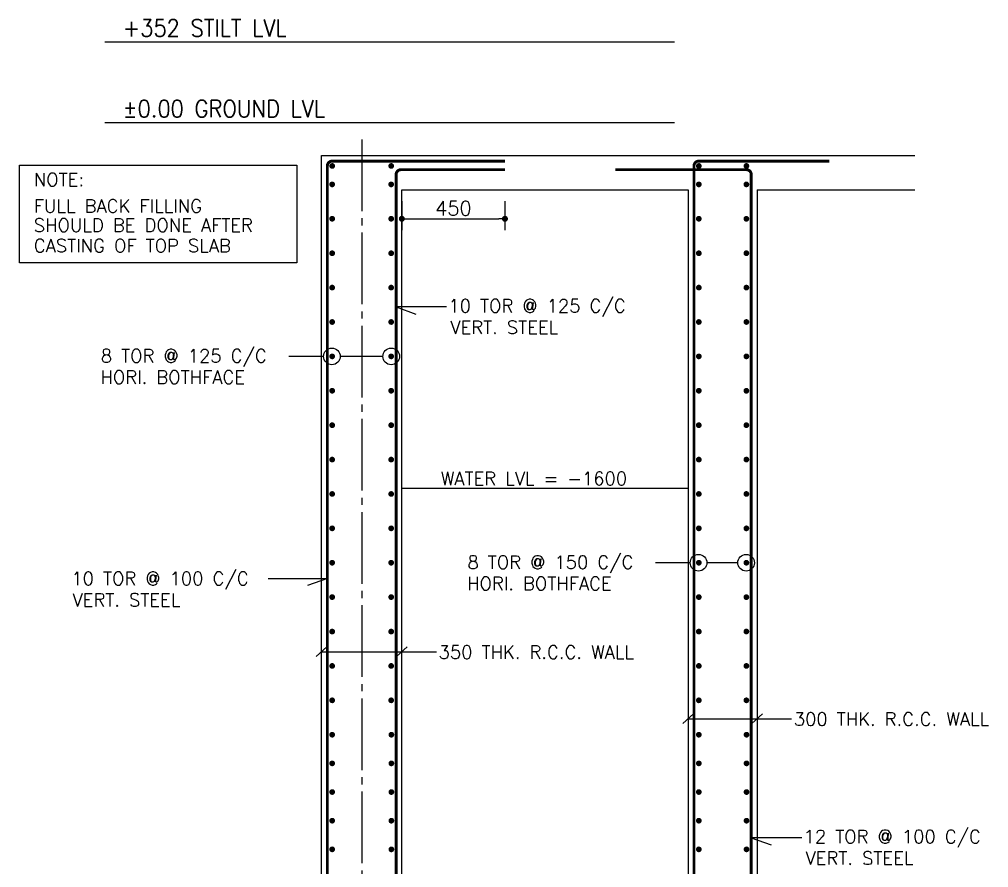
# Model space of a CAD drawing. Extents: x -200722 to 834823, y -494970 to 88783.
# Drawn here: x 305250 to 322169, y -2528 to 12269 of the extents above; entities that cross this region are included whole.
import ezdxf

# ---------------------------------------------------------------- set-up
doc = ezdxf.new("R2010")
doc.units = 0
doc.header["$LTSCALE"] = 100
doc.header["$MEASUREMENT"] = 0
doc.header["$PDMODE"] = 34
doc.linetypes.add('ACAD_ISO04W100', pattern=[30, 24, -3, 0, -3])
doc.linetypes.add('CL', pattern=[3.25, 2.5, -0.25, 0.25, -0.25])
doc.layers.get('0').update_dxf_attribs({"linetype": 'CONTINUOUS'})
doc.layers.get('DEFPOINTS').update_dxf_attribs({"linetype": 'CONTINUOUS'})
for name, color, linetype in [('5', 4, 'CONTINUOUS'), ('A-Grid', 5, 'ACAD_ISO04W100'), ('BEAM', 4, 'CONTINUOUS'), ('STEEL', 6, 'CONTINUOUS'), ('TEXT', 2, 'CONTINUOUS')]:
    doc.layers.add(name, color=color, linetype=linetype)
doc.styles.add('ROMANS', font='romans.shx')
doc.styles.get("Standard").update_dxf_attribs({"font": 'simplex.shx'})
doc.dimstyles.new('STANDARD$0', dxfattribs={"dimtxt": 2.5, "dimasz": 2.5, "dimexe": 2, "dimexo": 0.7, "dimgap": 0.9, "dimtad": 1, "dimdec": 0, "dimdsep": 46, "dimtxsty": 'ROMANS', "dimcen": 0.09, "dimclrd": 4, "dimclre": 4, "dimclrt": 3, "dimadec": 0, "dimazin": 0, "dimtfac": 1, "dimtdec": 0, "dimtmove": 0, "dimatfit": 3, "dimfxl": 1, "dimtolj": 1, "dimtzin": 0, "dimarcsym": 0})

# ---------------------------------------------------------------- blocks, each defined once
blk = doc.blocks.new('DOT')
at = {"color": 0, "linetype": 'ByBlock'}
blk.add_line((-0.5, 0), (-1, 0), dxfattribs=at)
at = {"color": 0, "linetype": 'ByBlock', "const_width": 0.5}
blk.add_lwpolyline([(-0.25, 0, 1), (0.25, 0, 1)], format="xyb", close=True, dxfattribs=at)
blk = doc.blocks.new('*D2048')
at = {"layer": 'BEAM', "color": 0, "lineweight": -2, "transparency": 16777216}
for p, q in [((311926, 9097), (311926, 8590)), ((313726, 9097), (313726, 8590)), ((312030, 8790), (313622, 8790))]:
    blk.add_line(p, q, dxfattribs=at)
at = {"layer": 'DEFPOINTS', "color": 0, "lineweight": -3, "transparency": 16777216}
for p in [(311926, 9297, 10968), (313726, 9297, 10968), (313726, 8790)]:
    blk.add_point(p, dxfattribs=at)
at = {"layer": 'BEAM', "color": 0, "lineweight": -2, "transparency": 16777216, "xscale": 104, "yscale": 104, "zscale": 104, "rotation": 180}
blk.add_blockref('DOT', (311926, 8790), dxfattribs=at)
at = {"layer": 'BEAM', "color": 0, "lineweight": -2, "transparency": 16777216, "xscale": 104, "yscale": 104, "zscale": 104}
blk.add_blockref('DOT', (313726, 8790), dxfattribs=at)
at = {"layer": 'BEAM', "color": 0, "transparency": 16777216, "insert": (312826, 8974), "char_height": 248, "attachment_point": 5}
blk.add_mtext('\\A1;450', dxfattribs=at)
blk = doc.blocks.new('_DOT')
at = {"color": 0, "linetype": 'ByBlock'}
blk.add_line((-0.5, 0), (-1, 0), dxfattribs=at)
at = {"color": 0, "linetype": 'ByBlock', "const_width": 0.5}
blk.add_lwpolyline([(-0.25, 0, 1), (0.25, 0, 1)], format="xyb", close=True, dxfattribs=at)

msp = doc.modelspace()

# ---------------------------------------------------------------- linework, layer by layer
at = {"color": 18, "ltscale": 0.4, "true_color": 0x000000}
for p, q in [((316683.6, 11873, 3998.7), (306739, 11873, 3998.7)), ((316683.6, 10465, 3998.7), (306739, 10465, 3998.7))]:
    msp.add_line(p, q, dxfattribs=at)
at = {"layer": '5', "color": 18, "lineweight": -3, "ltscale": 0.4, "true_color": 0x000000}
for p, q in [((310525.8, -10911, -18214.6), (310525.8, 9897, 23054.5)), ((310525.8, 9897, 8416.8), (320880.9, 9897, 37226.6)), ((311925.8, -9331, 3985.3), (311925.8, 9297, 14966.8)), ((311925.8, 9297, 14966.8), (316925.8, 9297, 28776.1)), ((316925.8, 9297, -20197.9), (316925.8, -10911, -20197.9)), ((318125.8, 9297, 32090.3), (320880.9, 9297, 37226.6)), ((318125.8, 9297, -20197.9), (318125.8, -10911, -20197.9)), ((311925.8, 4089, -18588.2), (316925.8, 4089, -380.7))]:
    msp.add_line(p, q, dxfattribs=at)
at = {"layer": 'A-Grid', "color": 8, "linetype": 'CL', "ltscale": 5, "elevation": 3998.7}
msp.add_lwpolyline([(311225.8, 10174.1), (311225.8, -15801.3)], dxfattribs=at)
at = {"layer": 'STEEL', "color": 18, "lineweight": -3, "ltscale": 0.4, "true_color": 0x000000, "const_width": 50.8}
for points, elevation in [([(313725.8, 9797), (310710.8, 9797, 0.4142136), (310625.8, 9712), (310625.8, -13011.2), (312425.8, -13011.2)], 3964.8), ([(319388.9, 9797), (317110.8, 9797, 0.4142136), (317025.8, 9712), (317025.8, -13011.2), (318825.8, -13011.2)], -980.1), ([(313729.5, 9647), (311910.8, 9647, 0.4142136), (311825.8, 9562), (311825.8, -12901.7), (310025.8, -12901.7)], 3998.7), ([(315651.5, 9647), (317940.8, 9647, -0.4142136), (318025.8, 9562), (318025.8, -12901.7), (316225.8, -12901.7)], -30579)]:
    msp.add_lwpolyline(points, format="xyb", dxfattribs=dict(at, elevation=elevation))
at = {"layer": 'STEEL', "color": 18, "lineweight": -3, "ltscale": 0.4, "true_color": 0x000000, "const_width": 50}
for points, elevation in [([(310735.8, 9712, 1), (310685.8, 9712, 1)], 3964.8), ([(311715.8, 9712, -1), (311765.8, 9712, -1)], 3998.7), ([(317135.8, 9712, 1), (317085.8, 9712, 1)], -980.1), ([(317915.8, 9712, -1), (317965.8, 9712, -1)], -30579), ([(310735, 9390, 1), (310685, 9390, 1)], 3998.7), ([(311715, 9390, -1), (311765, 9390, -1)], 4032.6), ([(317135, 9390, 1), (317085, 9390, 1)], -946.2), ([(317915, 9390, -1), (317965, 9390, -1)], -30545.1), ([(310735, 8790, 1), (310685, 8790, 1)], 3998.7), ([(311715, 8790, -1), (311765, 8790, -1)], 4032.6), ([(317135, 8790, 1), (317085, 8790, 1)], -946.2), ([(317915, 8790, -1), (317965, 8790, -1)], -30545.1), ([(310735, 8190, 1), (310685, 8190, 1)], 3998.7), ([(311715, 8190, -1), (311765, 8190, -1)], 4032.6), ([(317135, 8190, 1), (317085, 8190, 1)], -946.2), ([(317915, 8190, -1), (317965, 8190, -1)], -30545.1), ([(310735, 7590, 1), (310685, 7590, 1)], 3998.7), ([(311715, 7590, -1), (311765, 7590, -1)], 4032.6), ([(317135, 7590, 1), (317085, 7590, 1)], -946.2), ([(317915, 7590, -1), (317965, 7590, -1)], -30545.1), ([(310735, 6990, 1), (310685, 6990, 1)], 3998.7), ([(311715, 6990, -1), (311765, 6990, -1)], 4032.6), ([(317135, 6990, 1), (317085, 6990, 1)], -946.2), ([(317915, 6990, -1), (317965, 6990, -1)], -30545.1), ([(310735, 6390, 1), (310685, 6390, 1)], 3998.7), ([(311715, 6390, -1), (311765, 6390, -1)], 4032.6), ([(317135, 6390, 1), (317085, 6390, 1)], -946.2), ([(317915, 6390, -1), (317965, 6390, -1)], -30545.1), ([(310735, 5790, 1), (310685, 5790, 1)], 3998.7), ([(311715, 5790, -1), (311765, 5790, -1)], 4032.6), ([(317135, 5790, 1), (317085, 5790, 1)], -946.2), ([(317915, 5790, -1), (317965, 5790, -1)], -30545.1), ([(310735, 5190, 1), (310685, 5190, 1)], 3998.7), ([(311715, 5190, -1), (311765, 5190, -1)], 4032.6), ([(317135, 5190, 1), (317085, 5190, 1)], -946.2), ([(317915, 5190, -1), (317965, 5190, -1)], -30545.1), ([(310735, 4590, 1), (310685, 4590, 1)], 3998.7), ([(311715, 4590, -1), (311765, 4590, -1)], 4032.6), ([(317135, 4590, 1), (317085, 4590, 1)], -946.2), ([(317915, 4590, -1), (317965, 4590, -1)], -30545.1), ([(310735, 3990, 1), (310685, 3990, 1)], 3998.7), ([(311715, 3990, -1), (311765, 3990, -1)], 4032.6), ([(317135, 3990, 1), (317085, 3990, 1)], -946.2), ([(317915, 3990, -1), (317965, 3990, -1)], -30545.1), ([(310735, 3390, 1), (310685, 3390, 1)], 3998.7), ([(311715, 3390, -1), (311765, 3390, -1)], 4032.6), ([(317135, 3390, 1), (317085, 3390, 1)], -946.2), ([(317915, 3390, -1), (317965, 3390, -1)], -30545.1), ([(310735, 2790, 1), (310685, 2790, 1)], 3998.7), ([(311715, 2790, -1), (311765, 2790, -1)], 4032.6), ([(317135, 2790, 1), (317085, 2790, 1)], -946.2), ([(317915, 2790, -1), (317965, 2790, -1)], -30545.1), ([(310735, 2190, 1), (310685, 2190, 1)], 3998.7), ([(311715, 2190, -1), (311765, 2190, -1)], 4032.6), ([(317135, 2190, 1), (317085, 2190, 1)], -946.2), ([(317915, 2190, -1), (317965, 2190, -1)], -30545.1), ([(310735, 1590, 1), (310685, 1590, 1)], 3998.7), ([(311715, 1590, -1), (311765, 1590, -1)], 4032.6), ([(317135, 1590, 1), (317085, 1590, 1)], -946.2), ([(317915, 1590, -1), (317965, 1590, -1)], -30545.1), ([(310735, 990, 1), (310685, 990, 1)], 3998.7), ([(311715, 990, -1), (311765, 990, -1)], 4032.6), ([(317135, 990, 1), (317085, 990, 1)], -946.2), ([(317915, 990, -1), (317965, 990, -1)], -30545.1), ([(310735, 390, 1), (310685, 390, 1)], 3998.7), ([(311715, 390, -1), (311765, 390, -1)], 4032.6), ([(317135, 390, 1), (317085, 390, 1)], -946.2), ([(317915, 390, -1), (317965, 390, -1)], -30545.1), ([(310685, -210, -1), (310735, -210, -1)], 3998.7), ([(311718.1, -210, -1), (311768.1, -210, -1)], 3998.7), ([(317085, -210, -1), (317135, -210, -1)], -946.2), ([(317918.1, -210, -1), (317968.1, -210, -1)], -30579), ([(310685, -710, -1), (310735, -710, -1)], 3998.7), ([(311718.1, -710, -1), (311768.1, -710, -1)], 3998.7), ([(317085, -710, -1), (317135, -710, -1)], -946.2), ([(317918.1, -710, -1), (317968.1, -710, -1)], -30579), ([(310685, -1210, -1), (310735, -1210, -1)], 3998.7), ([(311718.1, -1210, -1), (311768.1, -1210, -1)], 3998.7), ([(317085, -1210, -1), (317135, -1210, -1)], -946.2), ([(317918.1, -1210, -1), (317968.1, -1210, -1)], -30579), ([(310685, -1710, -1), (310735, -1710, -1)], 3998.7), ([(311718.1, -1710, -1), (311768.1, -1710, -1)], 3998.7), ([(317085, -1710, -1), (317135, -1710, -1)], -946.2), ([(317918.1, -1710, -1), (317968.1, -1710, -1)], -30579), ([(310685, -2210, -1), (310735, -2210, -1)], 3998.7), ([(311718.1, -2210, -1), (311768.1, -2210, -1)], 3998.7), ([(317085, -2210, -1), (317135, -2210, -1)], -946.2), ([(317918.1, -2210, -1), (317968.1, -2210, -1)], -30579)]:
    msp.add_lwpolyline(points, format="xyb", close=True, dxfattribs=dict(at, elevation=elevation))
at = {"layer": 'TEXT', "color": 18, "true_color": 0x000000}
for p, q in [((312705.8, 7252.2, 3998.7), (311825.8, 7252.2, 3998.7)), ((311825.8, 7252.2, 3998.7), (312171, 7127, 3998.7)), ((310559.7, 6390, 3998.7), (309953.5, 6390, 3998.7)), ((311594.5, 6390, 4032.6), (310850.8, 6390, 4032.6)), ((316959.7, 2790, -946.2), (316353.5, 2790, -946.2)), ((317789.7, 2790, -30545.1), (317250.8, 2790, -946.2)), ((309592.3, 2516.9, 3964.8), (310625.8, 2516.9, 3964.8)), ((310625.8, 2516.9, 3964.8), (310280.5, 2391.7, 3964.8)), ((310618.7, 1320.6, 3964.8), (310433.1, 1154.7, 3964.8)), ((310525.8, 1237.5, 3998.7), (312529.3, 1237.5, 3998.7)), ((312018.7, 1320.6, 3998.7), (311833.1, 1154.7, 3998.7)), ((317018.6, 152.5, -20197.9), (316833, -13.4, -20197.9)), ((316925.6, 69.5, -20164), (318729.3, 69.5, -20197.9)), ((318218.7, 152.5, -20197.9), (318033.1, -13.4, -20197.9)), ((318905.8, -2006.2, -30579), (318025.8, -2006.2, -30579)), ((318025.8, -2006.2, -30579), (318371, -2131.4, -30579))]:
    msp.add_line(p, q, dxfattribs=at)
at = {"layer": 'TEXT', "color": 18, "true_color": 0x000000, "elevation": 6797.8}
msp.add_lwpolyline([(305250, 9723.7), (310091.4, 9723.7), (310091.4, 8023.8), (305250, 8023.8)], close=True, dxfattribs=at)
at = {"layer": 'TEXT', "color": 18, "true_color": 0x000000}
for centre in [(310705.3, 6390, 3998.7), (311740, 6390, 4032.6), (317105.3, 2790, -946.2), (317935.3, 2790, -30545.1)]:
    msp.add_circle(centre, 145.5, dxfattribs=at)

# ---------------------------------------------------------------- texts
at = {"layer": 'TEXT', "color": 18, "true_color": 0x000000, "width": 0.9}
for s, p in [('+352 STILT LVL ', (307057.4, 11968.8, 12812.3)), ('%%P0.00 GROUND LVL ', (307057.4, 10560.8, 12812.3))]:
    msp.add_text(s, height=300, dxfattribs=at).set_placement(p)
at = {"layer": 'TEXT', "color": 18, "true_color": 0x000000}
for s, p in [('NOTE:', (305501.7, 9358.6, 6797.8)), ('FULL BACK FILLING', (305501.7, 8898.9, 6797.8)), ('SHOULD BE DONE AFTER', (305501.7, 8563.4, 6797.8)), ('CASTING OF TOP SLAB', (305501.7, 8205.9, 6797.8)), ('10 TOR @ 125 C/C', (312738.7, 7155.5, 3998.7)), ('VERT. STEEL', (312773.1, 6781.7, 3998.7)), ('8 TOR @ 125 C/C', (306671.1, 6283.4, -3447.9)), ('HORI. BOTHFACE', (306665.7, 5911.9, -3447.9)), ('WATER LVL = -1600 ', (312606.2, 4143.5, 3964.8)), ('8 TOR @ 150 C/C', (313071.1, 2683.4, -8392.8)), ('10 TOR @ 100 C/C', (306157, 2400.1, 3964.8)), ('HORI. BOTHFACE', (313065.7, 2311.9, -8392.8)), ('VERT. STEEL', (306177.8, 2026.3, 3964.8)), ('350 THK. R.C.C. WALL', (312567.9, 1116.1, 3998.7)), ('300 THK. R.C.C. WALL', (318767.9, -52, -20197.9)), ('12 TOR @ 100 C/C', (318938.7, -2102.8, -30579)), ('VERT. STEEL', (318973.1, -2476.6, -30579))]:
    msp.add_text(s, height=230, dxfattribs=at).set_placement(p)

# ---------------------------------------------------------------- dimensions: what is measured, and where the dimension line sits
at = {"layer": 'BEAM', "color": 18, "true_color": 0x000000}
dim = msp.add_linear_dim(base=(313725.8, 8789.8, 3998.7), p1=(311925.8, 9297, 14966.8), p2=(313725.8, 9297, 14966.8), dimstyle='STANDARD$0', override={"dimscale": 8, "dimtxt": 31, "dimasz": 13, "dimexe": 25, "dimexo": 25, "dimgap": 7.5, "dimlfac": 0.25, "dimzin": 3, "dimtxsty": 'Standard', "dimblk": 'DOT', "dimcen": 3, "dimdle": 4, "dimclrd": 0, "dimclre": 0, "dimclrt": 0, "dimtmove": 2, "dimldrblk": 'DOT', "dimtzin": 3}, dxfattribs=at)
dim.commit()
dim.dimension.update_dxf_attribs({"geometry": '*D2048', "text_midpoint": (312825.8, 8973.8, 3998.7)})

doc.saveas('drawing.dxf')
